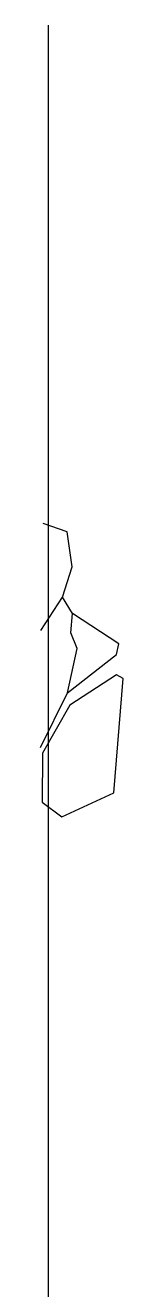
# Model space of a CAD drawing. Header units: metres. Extents: x -1.86 to -0.62, y -15.9 to -12.1.
# Drawn here: x -1.865 to -1.741, y -14 to -12.106 of the extents above; entities that cross this region are included whole.
import ezdxf

# ---------------------------------------------------------------- set-up
doc = ezdxf.new("R2010")
doc.units = ezdxf.units.M
doc.header["$LTSCALE"] = 25
doc.header["$MEASUREMENT"] = 0
doc.linetypes.add('STRICHPUNKTX2', pattern=[2, 1, -0.5, 0, -0.5])
doc.layers.add('GRABUNGSGRENZE', color=3, linetype='STRICHPUNKTX2')
doc.layers.add('STEINE', color=4, linetype='CONTINUOUS')

msp = doc.modelspace()

# ---------------------------------------------------------------- linework, layer by layer
at = {"layer": 'GRABUNGSGRENZE'}
msp.add_lwpolyline([(-1.8528, -15.8933), (-1.8531, -12.1062)], dxfattribs=at)
at = {"layer": 'STEINE'}
for points in [[(-1.8644, -13.013), (-1.8323, -12.9627), (-1.8176, -12.9174), (-1.8252, -12.865), (-1.8613, -12.8523)], [(-1.8649, -13.188), (-1.8247, -13.1061), (-1.8099, -13.0395), (-1.8196, -13.0161), (-1.8171, -12.9871), (-1.8323, -12.9627)], [(-1.8247, -13.1061), (-1.7509, -13.0486), (-1.7474, -13.0329), (-1.8171, -12.9871)], [(-1.8628, -13.2699), (-1.8333, -13.2917), (-1.755, -13.2561), (-1.7408, -13.0847), (-1.7509, -13.0792), (-1.8211, -13.1244), (-1.8623, -13.1966), (-1.8628, -13.2699)]]:
    msp.add_lwpolyline(points, dxfattribs=at)

doc.saveas('drawing.dxf')
